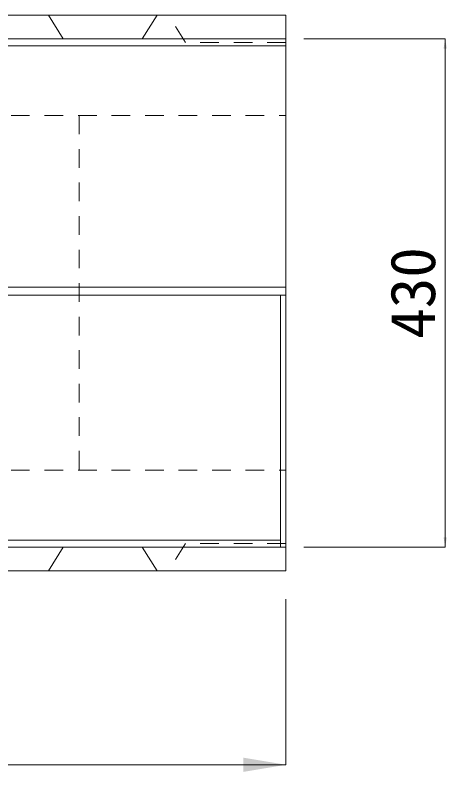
# Model space of a CAD drawing. Units: millimetres at full size; details may follow other scales. Extents: x -3301 to 90699, y 107523 to 139162.
# Drawn here: x 26455 to 26820, y 112534 to 113174 of the extents above; entities that cross this region are included whole.
import ezdxf
from ezdxf.enums import TextEntityAlignment as Align

# ---------------------------------------------------------------- set-up
doc = ezdxf.new("R2010")
doc.units = ezdxf.units.MM
doc.header["$LTSCALE"] = 21
doc.linetypes.add('USER1', pattern=[1.35, 0.75, -0.6])
doc.layers.add('寸法線', color=7, linetype='Continuous', lineweight=9)
doc.layers.add('本体', color=2, linetype='Continuous', lineweight=9)
doc.styles.add('ＭＳ ゴシック', font='')
doc.styles.get('ＭＳ ゴシック').set_extended_font_data('MS Gothic')

# ---------------------------------------------------------------- blocks, each defined once
blk = doc.blocks.new('filled_arrow')
at = {"color": 0, "linetype": 'Continuous', "lineweight": -2}
blk.add_solid([(7.5, 1.25), (0, 0), (7.5, -1.25)], dxfattribs=at)

msp = doc.modelspace()

# ---------------------------------------------------------------- linework, layer by layer
at = {"layer": '寸法線'}
for p, q in [((26698.65, 113154.08), (26818.39, 113154.08)), ((26818.39, 112724.08), (26818.39, 113154.08)), ((26698.65, 112724.08), (26818.39, 112724.08)), ((26683.65, 112680.08), (26683.65, 112539.99)), ((25685.65, 112539.99), (26683.65, 112539.99))]:
    msp.add_line(p, q, dxfattribs=at)
at = {"layer": '本体', "lineweight": 20}
for p, q in [((25685.65, 113174.08), (26683.65, 113174.08)), ((26683.65, 112704.08), (26683.65, 113174.08)), ((25685.65, 113154.08), (26683.65, 113154.08)), ((25685.65, 113148.08), (26683.65, 113148.08)), ((25685.65, 112944.08), (26683.65, 112944.08)), ((25685.65, 112724.08), (26683.65, 112724.08)), ((25685.65, 112704.08), (26683.65, 112704.08))]:
    msp.add_line(p, q, dxfattribs=at)
at = {"layer": '本体'}
for p, q in [((26482.65, 113174.09), (26495.15, 113154.09)), ((26574.65, 113174.09), (26562.15, 113154.09)), ((26495.15, 113154.09), (26562.15, 113154.09)), ((25685.65, 112937.08), (26683.65, 112937.08)), ((26445.65, 112730.08), (26679.15, 112730.08)), ((26482.65, 112704.08), (26495.15, 112724.08)), ((26495.15, 112724.08), (26562.15, 112724.08)), ((26574.65, 112704.08), (26562.15, 112724.08))]:
    msp.add_line(p, q, dxfattribs=at)
at = {"layer": '本体', "linetype": 'USER1'}
for p, q in [((26598.65, 113151.08), (26584.15, 113174.08)), ((26683.65, 113151.08), (26598.65, 113151.08)), ((25685.65, 113089.08), (26683.65, 113089.08)), ((26508.65, 113089.08), (26508.65, 112789.08)), ((25685.65, 112789.08), (26683.65, 112789.08)), ((26598.65, 112727.08), (26584.15, 112704.08)), ((26683.65, 112727.08), (26598.65, 112727.08))]:
    msp.add_line(p, q, dxfattribs=at)
at = {"layer": '本体', "lineweight": 5}
msp.add_line((26679.15, 112724.08), (26679.15, 112937.08), dxfattribs=at)

# ---------------------------------------------------------------- block references
at = {"layer": '寸法線'}
for p, xscale, yscale, rotation in [((26818.39, 113154.08), 1.12, 1.12, 270), ((26818.39, 112724.08), 1.12, 1.12, 90), ((26683.65, 112539.99), 4.8, 4.8, 180)]:
    msp.add_blockref('filled_arrow', p, dxfattribs=dict(at, xscale=xscale, yscale=yscale, rotation=rotation))

# ---------------------------------------------------------------- texts
at = {"layer": '寸法線', "style": 'ＭＳ ゴシック'}
msp.add_text('430', height=37.98, rotation=90, dxfattribs=at).set_placement((26790.89, 112939.08), align=Align.MIDDLE_CENTER)

doc.saveas('drawing.dxf')
